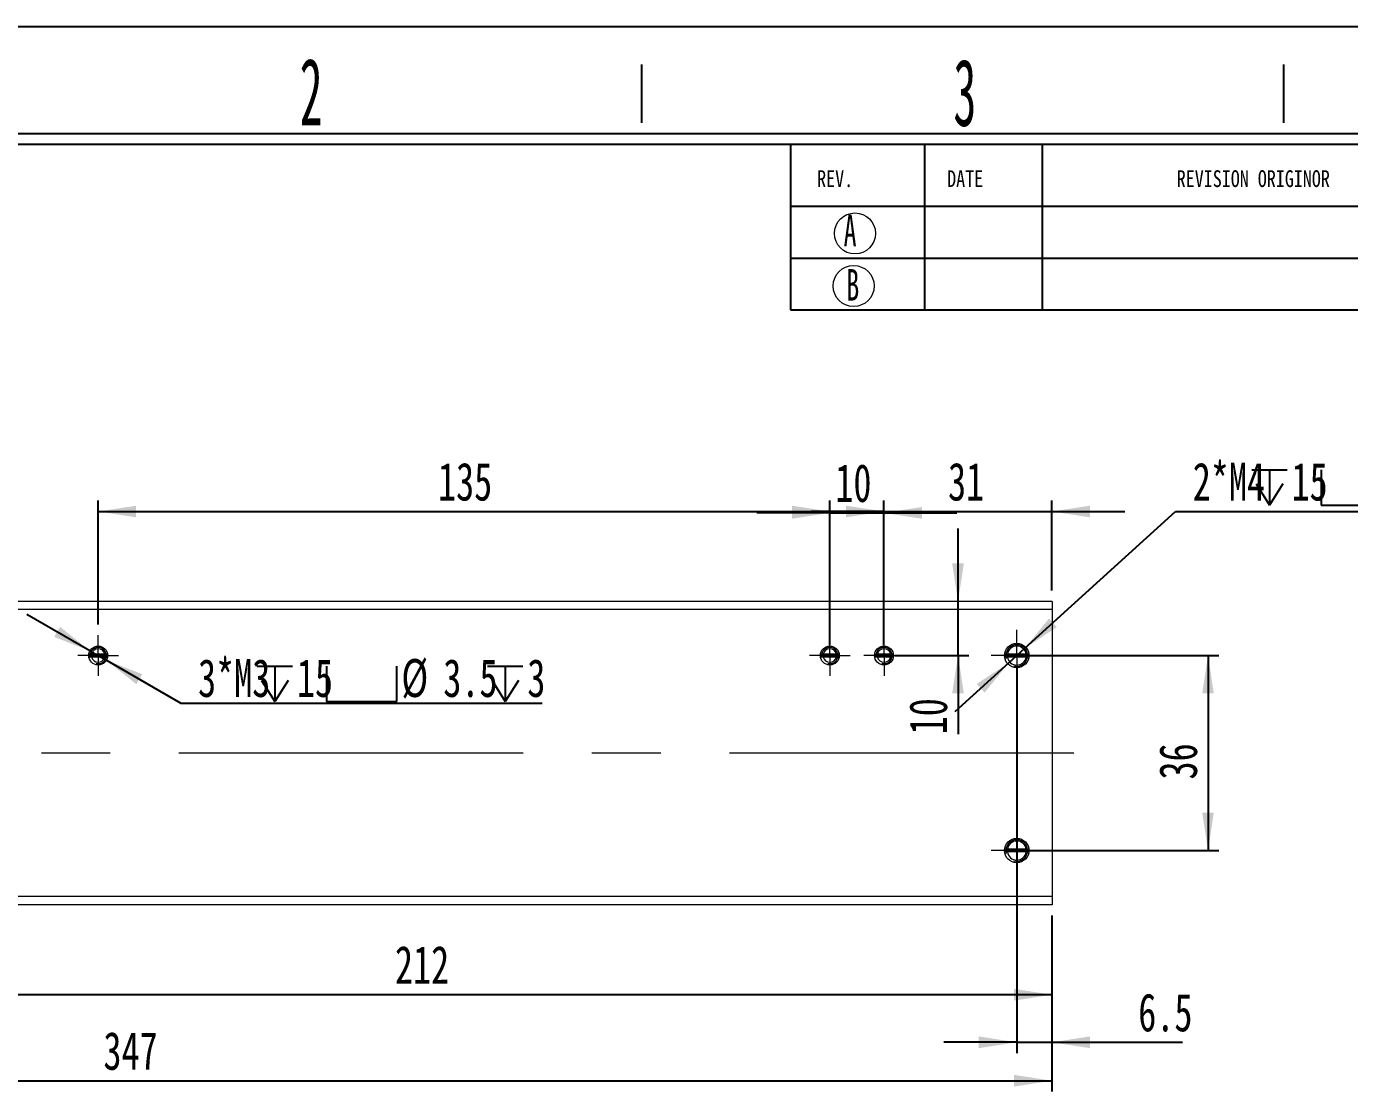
# Model space of a CAD drawing. Header units: millimetres. Extents: x 2 to 295, y 1 to 209.
# Drawn here: x 108.2 to 230.3, y 110.4 to 208.7 of the extents above; entities that cross this region are included whole.
import ezdxf

# ---------------------------------------------------------------- set-up
doc = ezdxf.new("R2010")
doc.units = ezdxf.units.MM
doc.linetypes.add('CENTER', pattern=[10.16, 6.35, -1.27, 1.27, -1.27])
doc.linetypes.add('CENTERX2', pattern=[20.32, 12.7, -2.54, 2.54, -2.54])
doc.layers.add('DIM', color=5, linetype='Continuous')
doc.layers.add('SLD-0', color=179, linetype='Continuous')
doc.layers.add('中心线', color=1, linetype='CENTER', lineweight=15)
doc.styles.add('SLDTEXTSTYLE1', font='TXT', dxfattribs={"width": 0.469})
doc.styles.add('SLDTEXTSTYLE14', font='TXT', dxfattribs={"width": 0.7})
doc.styles.add('SLDTEXTSTYLE5', font='TXT', dxfattribs={"width": 0.6})
doc.styles.add('SLDTEXTSTYLE6', font='TXT', dxfattribs={"width": 0.5025})
doc.styles.add('SLDTEXTSTYLE9', font='TXT', dxfattribs={"width": 0.7865})
doc.dimstyles.new('SLDDIMSTYLE0', dxfattribs={"dimtxt": 3.5, "dimasz": 3.5, "dimexe": 0, "dimexo": 0.0625, "dimgap": 0.875, "dimtad": 2, "dimlfac": 2, "dimrnd": 1e-09, "dimzin": 12, "dimdsep": 46, "dimtxsty": 'SLDTEXTSTYLE1', "dimsah": 1, "dimcen": 0.09, "dimadec": 0, "dimazin": 3, "dimtfac": 1, "dimtofl": 0, "dimtmove": 0, "dimatfit": 3, "dimfxl": 0, "dimfrac": 2, "dimtolj": 1, "dimtzin": 12, "dimarcsym": 0})
doc.dimstyles.new('SLDDIMSTYLE1', dxfattribs={"dimtxt": 3.5, "dimasz": 3.5, "dimexe": 0, "dimexo": 0.0625, "dimgap": 0.875, "dimtad": 2, "dimlfac": 2, "dimrnd": 1e-09, "dimzin": 12, "dimdsep": 46, "dimtxsty": 'SLDTEXTSTYLE1', "dimsah": 1, "dimcen": 0.09, "dimadec": 0, "dimazin": 3, "dimtfac": 1, "dimtmove": 0, "dimatfit": 0, "dimfxl": 0, "dimfrac": 2, "dimtolj": 1, "dimtzin": 12, "dimarcsym": 0})
doc.dimstyles.new('SLDDIMSTYLE2', dxfattribs={"dimtxt": 3.5, "dimasz": 3.5, "dimexe": 0, "dimexo": 0.0625, "dimgap": 0.875, "dimtad": 0, "dimtih": 1, "dimtoh": 1, "dimlfac": 2, "dimrnd": 1e-09, "dimzin": 12, "dimdsep": 46, "dimtxsty": 'SLDTEXTSTYLE1', "dimsah": 1, "dimcen": 0, "dimadec": 0, "dimazin": 3, "dimtfac": 1, "dimtmove": 0, "dimatfit": 3, "dimfxl": 0, "dimfrac": 2, "dimtolj": 1, "dimtzin": 12, "dimarcsym": 0})
doc.dimstyles.new('SLDDIMSTYLE3', dxfattribs={"dimtxt": 3.5, "dimasz": 3.5, "dimexe": 0, "dimexo": 0.0625, "dimgap": 0.875, "dimtad": 0, "dimtih": 1, "dimtoh": 1, "dimlfac": 2, "dimrnd": 1e-09, "dimzin": 12, "dimdsep": 46, "dimtxsty": 'SLDTEXTSTYLE1', "dimsah": 1, "dimcen": 0, "dimadec": 0, "dimazin": 3, "dimtfac": 1, "dimtmove": 0, "dimatfit": 3, "dimfxl": 0, "dimfrac": 2, "dimtolj": 1, "dimtzin": 12, "dimarcsym": 0})

# ---------------------------------------------------------------- blocks, each defined once
blk = doc.blocks.new('_D')
at = {"layer": 'DIM'}
for p, q in [((202.8, 126.6), (202.8, 118.29)), ((202.8, 119.29), (96.8, 119.29)), ((96.8, 119.05), (96.8, 118.29))]:
    blk.add_line(p, q, dxfattribs=at)
for points in [[(96.8, 119.29), (100.3, 118.75), (100.3, 119.83)], [(202.8, 119.29), (199.3, 119.83), (199.3, 118.75)]]:
    blk.add_solid(points, dxfattribs=at)
at = {"layer": 'DIM', "insert": (142.18, 123.8), "char_height": 3.5, "attachment_point": 1, "style": 'SLDTEXTSTYLE14'}
blk.add_mtext('212', dxfattribs=at)
blk = doc.blocks.new('_D_3')
at = {"layer": 'DIM'}
for p, q in [((29.3, 127.35), (29.3, 110.35)), ((202.8, 126.6), (202.8, 110.35)), ((29.3, 111.35), (202.8, 111.35))]:
    blk.add_line(p, q, dxfattribs=at)
for points in [[(29.3, 111.35), (32.8, 110.81), (32.8, 111.89)], [(202.8, 111.35), (199.3, 111.89), (199.3, 110.81)]]:
    blk.add_solid(points, dxfattribs=at)
at = {"layer": 'DIM', "insert": (115.28, 115.86), "char_height": 3.5, "attachment_point": 1, "style": 'SLDTEXTSTYLE14'}
blk.add_mtext('347', dxfattribs=at)
blk = doc.blocks.new('_D_4')
at = {"layer": 'DIM'}
for p, q in [((199.55, 149.6), (199.55, 113.9)), ((202.8, 126.6), (202.8, 113.9)), ((199.55, 114.9), (192.82, 114.9)), ((199.55, 114.9), (202.8, 114.9)), ((202.8, 114.9), (214.84, 114.9))]:
    blk.add_line(p, q, dxfattribs=at)
for points in [[(199.55, 114.9), (196.05, 115.44), (196.05, 114.36)], [(202.8, 114.9), (206.3, 114.36), (206.3, 115.44)]]:
    blk.add_solid(points, dxfattribs=at)
at = {"layer": 'DIM', "insert": (210.76, 119.41), "char_height": 3.5, "attachment_point": 1, "style": 'SLDTEXTSTYLE14'}
blk.add_mtext('6.5', dxfattribs=at)
blk = doc.blocks.new('_D_5')
at = {"layer": 'DIM'}
for p, q in [((114.8, 153.48), (114.8, 164.9)), ((182.3, 153.48), (182.3, 164.9)), ((114.8, 163.9), (182.3, 163.9))]:
    blk.add_line(p, q, dxfattribs=at)
for points in [[(114.8, 163.9), (118.3, 163.36), (118.3, 164.43)], [(182.3, 163.9), (178.8, 164.43), (178.8, 163.36)]]:
    blk.add_solid(points, dxfattribs=at)
at = {"layer": 'DIM', "insert": (146.15, 168.41), "char_height": 3.5, "attachment_point": 1, "style": 'SLDTEXTSTYLE14'}
blk.add_mtext('135', dxfattribs=at)
blk = doc.blocks.new('_D_6')
at = {"layer": 'DIM'}
for p, q in [((200.55, 150.6), (218.2, 150.6)), ((217.2, 150.6), (217.2, 132.6)), ((200.55, 132.6), (218.2, 132.6))]:
    blk.add_line(p, q, dxfattribs=at)
for points in [[(217.2, 150.6), (216.66, 147.1), (217.73, 147.1)], [(217.2, 132.6), (217.73, 136.1), (216.66, 136.1)]]:
    blk.add_solid(points, dxfattribs=at)
at = {"layer": 'DIM', "insert": (212.68, 139.16), "char_height": 3.5, "attachment_point": 1, "rotation": 90, "style": 'SLDTEXTSTYLE14'}
blk.add_mtext('36', dxfattribs=at)
blk = doc.blocks.new('SW_SYMBOL_HOLE_DEPTH')
at = {"layer": 'DIM', "color": 0}
for p, q in [((0, 875), (800, 875)), ((400, 875), (400, 75)), ((100, 555), (400, 75)), ((700, 555), (400, 75))]:
    blk.add_line(p, q, dxfattribs=at)
blk = doc.blocks.new('SW_SYMBOL_HOLE_SPOT')
at = {"layer": 'DIM', "color": 0}
for p, q in [((0, 875), (0, 75)), ((1600, 75), (1600, 875)), ((0, 75), (1600, 75))]:
    blk.add_line(p, q, dxfattribs=at)
blk = doc.blocks.new('_D_8')
at = {"layer": 'DIM'}
for p, q in [((200.29, 151.27), (214.21, 163.9)), ((214.21, 163.9), (247.53, 163.9)), ((198.81, 149.93), (200.29, 151.27)), ((198.81, 149.93), (193.83, 145.41))]:
    blk.add_line(p, q, dxfattribs=at)
for points in [[(200.29, 151.27), (203.25, 153.23), (202.52, 154.02)], [(198.81, 149.93), (195.86, 147.98), (196.58, 147.18)]]:
    blk.add_solid(points, dxfattribs=at)
at = {"layer": 'DIM', "xscale": 0.004072727272727273, "yscale": 0.004072727272727273, "zscale": 0.004072727272727273}
for name, p in [('SW_SYMBOL_HOLE_DEPTH', (221.24, 164.18)), ('SW_SYMBOL_HOLE_SPOT', (227.63, 164.18)), ('SW_SYMBOL_HOLE_DEPTH', (242.5, 164.18))]:
    blk.add_blockref(name, p, dxfattribs=at)
at = {"layer": 'DIM', "char_height": 3.5, "attachment_point": 1, "style": 'SLDTEXTSTYLE14'}
for s, insert in [('2*M4', (215.79, 168.41)), ('%%c', (234.55, 168.41)), ('15', (224.9, 168.41)), ('4.5', (238.42, 168.41)), ('3', (246.17, 168.41))]:
    blk.add_mtext(s, dxfattribs=dict(at, insert=insert))
blk = doc.blocks.new('_D_9')
at = {"layer": 'DIM'}
for p, q in [((182.3, 163.77), (175.57, 163.77)), ((182.3, 151.6), (182.3, 164.77)), ((182.3, 163.77), (187.3, 163.77)), ((187.3, 151.6), (187.3, 164.77)), ((187.3, 163.77), (194.03, 163.77))]:
    blk.add_line(p, q, dxfattribs=at)
for points in [[(182.3, 163.77), (178.8, 164.31), (178.8, 163.23)], [(187.3, 163.77), (190.8, 163.23), (190.8, 164.31)]]:
    blk.add_solid(points, dxfattribs=at)
at = {"layer": 'DIM', "insert": (182.81, 168.28), "char_height": 3.5, "attachment_point": 1, "style": 'SLDTEXTSTYLE14'}
blk.add_mtext('10', dxfattribs=at)
blk = doc.blocks.new('_D_10')
at = {"layer": 'DIM'}
for p, q in [((187.3, 151.6), (187.3, 164.9)), ((202.8, 156.6), (202.8, 164.9)), ((187.3, 163.9), (180.57, 163.9)), ((187.3, 163.9), (202.8, 163.9)), ((202.8, 163.9), (209.53, 163.9))]:
    blk.add_line(p, q, dxfattribs=at)
for points in [[(187.3, 163.9), (183.8, 164.43), (183.8, 163.36)], [(202.8, 163.9), (206.3, 163.36), (206.3, 164.43)]]:
    blk.add_solid(points, dxfattribs=at)
at = {"layer": 'DIM', "insert": (193.21, 168.41), "char_height": 3.5, "attachment_point": 1, "style": 'SLDTEXTSTYLE14'}
blk.add_mtext('31', dxfattribs=at)
blk = doc.blocks.new('_D_11')
at = {"layer": 'DIM'}
for p, q in [((114.04, 151.04), (108.21, 154.4)), ((114.04, 151.04), (115.56, 150.16)), ((115.56, 150.16), (122.43, 146.2)), ((122.43, 146.2), (155.75, 146.2))]:
    blk.add_line(p, q, dxfattribs=at)
for points in [[(114.04, 151.04), (111.28, 153.25), (110.74, 152.32)], [(115.56, 150.16), (118.32, 147.95), (118.86, 148.88)]]:
    blk.add_solid(points, dxfattribs=at)
at = {"layer": 'DIM', "xscale": 0.004072727272727273, "yscale": 0.004072727272727273, "zscale": 0.004072727272727273}
for name, p in [('SW_SYMBOL_HOLE_DEPTH', (129.46, 146.05)), ('SW_SYMBOL_HOLE_SPOT', (135.85, 146.05)), ('SW_SYMBOL_HOLE_DEPTH', (150.73, 146.05))]:
    blk.add_blockref(name, p, dxfattribs=at)
at = {"layer": 'DIM', "char_height": 3.5, "attachment_point": 1, "style": 'SLDTEXTSTYLE14'}
for s, insert in [('3*M3', (124.01, 150.28)), ('15', (133.13, 150.28)), ('%%c', (142.77, 150.28)), ('3.5', (146.64, 150.28)), ('3', (154.39, 150.28))]:
    blk.add_mtext(s, dxfattribs=dict(at, insert=insert))
blk = doc.blocks.new('_D_12')
at = {"layer": 'DIM'}
for p, q in [((194.13, 155.6), (194.13, 162.33)), ((194.13, 150.6), (194.13, 155.6)), ((188.3, 150.6), (195.13, 150.6)), ((194.13, 150.6), (194.13, 143.33))]:
    blk.add_line(p, q, dxfattribs=at)
for points in [[(194.13, 155.6), (194.67, 159.1), (193.59, 159.1)], [(194.13, 150.6), (193.59, 147.1), (194.67, 147.1)]]:
    blk.add_solid(points, dxfattribs=at)
at = {"layer": 'DIM', "insert": (189.62, 143.33), "char_height": 3.5, "attachment_point": 1, "rotation": 90, "style": 'SLDTEXTSTYLE14'}
blk.add_mtext('10', dxfattribs=at)
blk = doc.blocks.new('SW_CENTERMARKSYMBOL_0')
at = {"layer": '中心线', "color": 0}
for p, q in [((0, 1.25), (0, 1.875)), ((0, 0), (0, 1.25)), ((-1.25, 0), (-1.875, 0)), ((0, 0), (-1.25, 0)), ((0, 0), (0, -1.25)), ((0, 0), (1.25, 0)), ((1.25, 0), (1.875, 0)), ((0, -1.25), (0, -1.875))]:
    blk.add_line(p, q, dxfattribs=at)
blk = doc.blocks.new('SW_CENTERMARKSYMBOL_1')
at = {"layer": '中心线', "color": 0}
for p, q in [((0, 1.25), (0, 1.875)), ((0, 0), (0, 1.25)), ((-1.25, 0), (-1.875, 0)), ((0, 0), (-1.25, 0)), ((0, 0), (0, -1.25)), ((0, 0), (1.25, 0)), ((1.25, 0), (1.875, 0)), ((0, -1.25), (0, -1.875))]:
    blk.add_line(p, q, dxfattribs=at)
blk = doc.blocks.new('SW_CENTERMARKSYMBOL_4')
at = {"layer": '中心线', "color": 0}
for p, q in [((0, 1.25), (0, 2.375)), ((0, 0), (0, 1.25)), ((-1.25, 0), (-2.375, 0)), ((0, 0), (-1.25, 0)), ((0, 0), (0, -1.25)), ((0, 0), (1.25, 0)), ((1.25, 0), (2.375, 0)), ((0, -1.25), (0, -2.375))]:
    blk.add_line(p, q, dxfattribs=at)
blk = doc.blocks.new('SW_CENTERMARKSYMBOL_5')
at = {"layer": '中心线', "color": 0}
for p, q in [((0, 1.25), (0, 2.375)), ((0, 0), (0, 1.25)), ((-1.25, 0), (-2.375, 0)), ((0, 0), (-1.25, 0)), ((0, 0), (0, -1.25)), ((0, 0), (1.25, 0)), ((1.25, 0), (2.375, 0)), ((0, -1.25), (0, -2.375))]:
    blk.add_line(p, q, dxfattribs=at)
blk = doc.blocks.new('SW_CENTERMARKSYMBOL_6')
at = {"layer": '中心线', "color": 0}
for p, q in [((0, 1.25), (0, 1.875)), ((0, 0), (0, 1.25)), ((-1.25, 0), (-1.875, 0)), ((0, 0), (-1.25, 0)), ((0, 0), (0, -1.25)), ((0, 0), (1.25, 0)), ((1.25, 0), (1.875, 0)), ((0, -1.25), (0, -1.875))]:
    blk.add_line(p, q, dxfattribs=at)

msp = doc.modelspace()

# ---------------------------------------------------------------- linework, layer by layer
at = {"color": 7, "linetype": 'Continuous', "lineweight": 15}
for p, q in [((202.801, 155.6005), (29.301, 155.6005)), ((202.801, 155.6005), (202.801, 154.8505)), ((202.801, 154.8505), (29.301, 154.8505)), ((202.801, 154.8505), (202.801, 128.353)), ((114.1762, 150.6182), (113.9262, 150.6182)), ((114.1762, 150.5828), (113.9262, 150.5828)), ((113.9338, 150.7174), (114.187, 150.7174)), ((114.187, 150.4835), (113.9338, 150.4835)), ((114.1908, 150.7358), (113.9365, 150.7358)), ((114.1908, 150.4651), (113.9365, 150.4651)), ((114.1872, 150.7182), (115.4148, 150.7182)), ((115.4148, 150.4828), (114.1872, 150.4828)), ((115.4111, 150.7358), (114.1908, 150.7358)), ((115.4111, 150.4651), (114.1908, 150.4651)), ((115.6655, 150.7358), (115.4111, 150.7358)), ((115.6655, 150.4651), (115.4111, 150.4651)), ((115.4149, 150.7174), (115.6681, 150.7174)), ((115.6681, 150.4835), (115.4149, 150.4835)), ((115.6758, 150.6182), (115.4257, 150.6182)), ((115.6758, 150.5828), (115.4257, 150.5828)), ((181.6762, 150.6182), (181.4262, 150.6182)), ((181.6762, 150.5828), (181.4262, 150.5828)), ((181.4338, 150.7174), (181.687, 150.7174)), ((181.687, 150.4835), (181.4338, 150.4835)), ((181.6908, 150.7358), (181.4365, 150.7358)), ((181.6908, 150.4651), (181.4365, 150.4651)), ((181.6872, 150.7182), (182.9148, 150.7182)), ((182.9148, 150.4828), (181.6872, 150.4828)), ((182.9112, 150.7358), (181.6908, 150.7358)), ((182.9112, 150.4651), (181.6908, 150.4651)), ((183.1655, 150.7358), (182.9112, 150.7358)), ((183.1655, 150.4651), (182.9112, 150.4651)), ((182.9149, 150.7174), (183.1681, 150.7174)), ((183.1681, 150.4835), (182.9149, 150.4835)), ((183.1758, 150.6182), (182.9257, 150.6182)), ((183.1758, 150.5828), (182.9257, 150.5828)), ((186.6762, 150.6182), (186.4262, 150.6182)), ((186.6762, 150.5828), (186.4262, 150.5828)), ((186.4338, 150.7174), (186.687, 150.7174)), ((186.687, 150.4835), (186.4338, 150.4835)), ((186.6908, 150.7358), (186.4365, 150.7358)), ((186.6908, 150.4651), (186.4365, 150.4651)), ((186.6872, 150.7182), (187.9148, 150.7182)), ((187.9148, 150.4828), (186.6872, 150.4828)), ((187.9111, 150.7358), (186.6908, 150.7358)), ((187.9111, 150.4651), (186.6908, 150.4651)), ((188.1655, 150.7358), (187.9111, 150.7358)), ((188.1655, 150.4651), (187.9111, 150.4651)), ((187.9149, 150.7174), (188.1681, 150.7174)), ((188.1681, 150.4835), (187.9149, 150.4835)), ((188.1758, 150.6182), (187.9257, 150.6182)), ((188.1758, 150.5828), (187.9257, 150.5828)), ((198.6761, 150.6182), (198.4261, 150.6182)), ((198.6762, 150.5828), (198.4261, 150.5828)), ((198.4319, 150.7174), (198.6837, 150.7174)), ((198.684, 150.4835), (198.4322, 150.4835)), ((198.6863, 150.7358), (198.434, 150.7358)), ((198.6867, 150.4651), (198.4343, 150.4651)), ((198.6838, 150.7182), (200.4182, 150.7182)), ((200.4179, 150.4828), (198.6841, 150.4828)), ((200.4157, 150.7358), (198.6863, 150.7358)), ((200.4152, 150.4651), (198.6867, 150.4651)), ((200.6677, 150.4651), (200.4152, 150.4651)), ((200.668, 150.7358), (200.4157, 150.7358)), ((200.6698, 150.4835), (200.418, 150.4835)), ((200.4183, 150.7174), (200.67, 150.7174)), ((200.6759, 150.6182), (200.4258, 150.6182)), ((200.6758, 150.5828), (200.4258, 150.5828)), ((198.6762, 132.6207), (198.4261, 132.6207)), ((198.6761, 132.5853), (198.4261, 132.5853)), ((198.6837, 132.486), (198.4319, 132.486)), ((198.4322, 132.7199), (198.684, 132.7199)), ((198.6863, 132.4676), (198.434, 132.4676)), ((198.6867, 132.7383), (198.4343, 132.7383)), ((200.4182, 132.4853), (198.6838, 132.4853)), ((198.6841, 132.7207), (200.4179, 132.7207)), ((200.4157, 132.4676), (198.6863, 132.4676)), ((200.4152, 132.7383), (198.6867, 132.7383)), ((200.6677, 132.7383), (200.4152, 132.7383)), ((200.668, 132.4676), (200.4157, 132.4676)), ((200.4179, 132.7199), (200.6698, 132.7199)), ((200.67, 132.486), (200.4183, 132.486)), ((200.6758, 132.6207), (200.4258, 132.6207)), ((200.6759, 132.5853), (200.4258, 132.5853)), ((202.801, 128.353), (29.301, 128.353)), ((202.801, 128.353), (202.801, 127.603)), ((202.801, 127.603), (29.301, 127.603))]:
    msp.add_line(p, q, dxfattribs=at)
for centre, radius in [((114.801, 150.6005), 0.875), ((182.301, 150.6005), 0.875), ((187.301, 150.6005), 0.875), ((199.551, 150.6017), 1.125), ((199.551, 132.6017), 1.125)]:
    msp.add_circle(centre, radius, dxfattribs=at)
at = {"color": 7, "linetype": 'Continuous', "lineweight": 0}
for centre, radius in [((199.551, 150.6017), 1), ((114.801, 150.6005), 0.75), ((182.301, 150.6005), 0.75), ((187.301, 150.6005), 0.75), ((199.551, 132.6017), 1)]:
    msp.add_arc(centre, radius, 255, 195, dxfattribs=at)
at = {"color": 7, "linetype": 'Continuous', "lineweight": 15}
for centre, radius, start, end in [((199.551, 150.6017), 0.875, 8.816272, 171.183728), ((114.801, 150.6005), 0.625, 169.147327, 178.379214), ((114.801, 150.6005), 0.625, 181.620786, 190.852673), ((114.801, 150.6005), 0.625, 12.507567, 167.492433), ((114.801, 150.6005), 0.625, 192.507567, 347.492433), ((114.801, 150.6005), 0.625, 1.620786, 10.852673), ((114.801, 150.6005), 0.625, 349.147327, 358.379214), ((182.301, 150.6005), 0.625, 169.147327, 178.379214), ((182.301, 150.6005), 0.625, 181.620786, 190.852673), ((182.1314, 150.5657), 0.4519, 190.472932, 192.856101), ((182.301, 150.6005), 0.625, 12.507567, 167.492433), ((182.301, 150.6005), 0.625, 192.507567, 347.492433), ((182.301, 150.6005), 0.625, 1.620786, 10.852673), ((182.301, 150.6005), 0.625, 349.147327, 358.379214), ((187.301, 150.6005), 0.625, 169.147327, 178.379214), ((187.301, 150.6005), 0.625, 181.620786, 190.852673), ((187.301, 150.6005), 0.625, 12.507567, 167.492433), ((187.301, 150.6005), 0.625, 192.507567, 347.492433), ((187.301, 150.6005), 0.625, 1.620786, 10.852673), ((187.301, 150.6005), 0.625, 349.147327, 358.379214), ((199.551, 150.6017), 0.875, 172.353347, 178.924053), ((199.551, 150.6017), 0.875, 181.239312, 187.811481), ((199.551, 150.6017), 0.875, 188.981593, 351.018407), ((199.551, 150.6017), 0.875, 352.188519, 358.760688), ((199.551, 150.6017), 0.875, 1.075947, 7.646653), ((199.551, 132.6017), 0.875, 8.981593, 171.018407), ((199.551, 132.6017), 0.875, 181.075947, 187.646653), ((199.551, 132.6017), 0.875, 172.188519, 178.760688), ((199.551, 132.6017), 0.875, 188.816272, 351.183728), ((199.551, 132.6017), 0.875, 1.239312, 7.811481), ((199.551, 132.6017), 0.875, 352.353347, 358.924053)]:
    msp.add_arc(centre, radius, start, end, dxfattribs=at)
for points, knots in [([(114.1762, 150.6182), (114.1762, 150.6182), (114.1762, 150.6178), (114.1762, 150.6172), (114.1762, 150.6165), (114.1762, 150.6155), (114.1761, 150.6143), (114.1761, 150.6131), (114.1761, 150.6115), (114.1761, 150.6099), (114.176, 150.6082), (114.176, 150.6063), (114.176, 150.6044), (114.176, 150.6024), (114.176, 150.6004), (114.176, 150.5984), (114.176, 150.5965), (114.176, 150.5945), (114.176, 150.5927), (114.1761, 150.591), (114.1761, 150.5893), (114.1761, 150.5879), (114.1761, 150.5865), (114.1762, 150.5854), (114.1762, 150.5845), (114.1762, 150.5837), (114.1762, 150.5831), (114.1762, 150.5829), (114.1762, 150.5828), (114.1762, 150.5828), (114.1762, 150.5828)], [0, 0, 0, 0, 0.000011868667, 0.000011868667, 0.000011868667, 0.000023737132, 0.000023737132, 0.000023737132, 0.00003560863, 0.00003560863, 0.00003560863, 0.000047482197, 0.000047482197, 0.000047482197, 0.000059352494, 0.000059352494, 0.000059352494, 0.00007121929, 0.00007121929, 0.00007121929, 0.000083087813, 0.000083087813, 0.000083087813, 0.000094960598, 0.000094960598, 0.000094960598, 0.00010683353, 0.00010683353, 0.00010683353, 0.000110542458, 0.000110542458, 0.000110542458, 0.000110542458]), ([(114.1908, 150.7358), (114.1907, 150.7354), (114.1905, 150.7346), (114.19, 150.7323), (114.1894, 150.7293), (114.1887, 150.726), (114.1881, 150.7228), (114.1875, 150.7201), (114.1872, 150.7182), (114.187, 150.7174), (114.187, 150.7175), (114.187, 150.7175)], [0, 0, 0, 0, 0.09708363, 0.21748183, 0.34062426, 0.4661459, 0.59257207, 0.71817038, 0.84169836, 0.96295054, 1, 1, 1, 1]), ([(114.187, 150.4835), (114.187, 150.4835), (114.1871, 150.4834), (114.1871, 150.483), (114.1872, 150.4827), (114.1873, 150.4821), (114.1874, 150.4815), (114.1875, 150.4809), (114.1877, 150.4801), (114.1879, 150.4792), (114.188, 150.4783), (114.1882, 150.4773), (114.1885, 150.4762), (114.1887, 150.4752), (114.1889, 150.4741), (114.1891, 150.473), (114.1893, 150.4719), (114.1896, 150.4708), (114.1898, 150.4699), (114.19, 150.4689), (114.1902, 150.4679), (114.1904, 150.4672), (114.1905, 150.4664), (114.1907, 150.4658), (114.1908, 150.4653), (114.1908, 150.4652), (114.1908, 150.4652), (114.1908, 150.4651)], [0, 0, 0, 0, 0.0000063385286, 0.0000063385286, 0.0000063385286, 0.0000126741172, 0.0000126741172, 0.0000126741172, 0.0000190561726, 0.0000190561726, 0.0000190561726, 0.0000255475355, 0.0000255475355, 0.0000255475355, 0.0000321580704, 0.0000321580704, 0.0000321580704, 0.0000388491028, 0.0000388491028, 0.0000388491028, 0.0000455372738, 0.0000455372738, 0.0000455372738, 0.0000521272544, 0.0000521272544, 0.0000521272544, 0.0000529792165, 0.0000529792165, 0.0000529792165, 0.0000529792165]), ([(115.4149, 150.7175), (115.4149, 150.7175), (115.4149, 150.7176), (115.4147, 150.7188), (115.4143, 150.7209), (115.4137, 150.7237), (115.4131, 150.7269), (115.4124, 150.7302), (115.4117, 150.7331), (115.4114, 150.735), (115.4112, 150.7356), (115.4111, 150.7358)], [0, 0, 0, 0, 0.082559967, 0.201712308, 0.321708883, 0.443533134, 0.567616289, 0.693468117, 0.819828684, 0.944826844, 1, 1, 1, 1]), ([(115.4111, 150.4651), (115.4112, 150.4653), (115.4112, 150.4656), (115.4113, 150.4659), (115.4114, 150.4664), (115.4116, 150.4671), (115.4118, 150.4679), (115.4119, 150.4688), (115.4121, 150.4697), (115.4124, 150.4707), (115.4126, 150.4717), (115.4128, 150.4728), (115.413, 150.4739), (115.4133, 150.475), (115.4135, 150.4761), (115.4137, 150.4771), (115.4139, 150.4782), (115.4141, 150.4792), (115.4143, 150.48), (115.4144, 150.4808), (115.4146, 150.4816), (115.4147, 150.4821), (115.4148, 150.4827), (115.4149, 150.4831), (115.4149, 150.4833), (115.4149, 150.4835), (115.4149, 150.4835), (115.4149, 150.4835)], [0.0000679595741, 0.0000679595741, 0.0000679595741, 0.0000679595741, 0.0000711495087, 0.0000711495087, 0.0000711495087, 0.0000774893297, 0.0000774893297, 0.0000774893297, 0.0000839653064, 0.0000839653064, 0.0000839653064, 0.0000905816461, 0.0000905816461, 0.0000905816461, 0.0000972773551, 0.0000972773551, 0.0000972773551, 0.0001039582114, 0.0001039582114, 0.0001039582114, 0.0001105447254, 0.0001105447254, 0.0001105447254, 0.0001170062812, 0.0001170062812, 0.0001170062812, 0.0001209191828, 0.0001209191828, 0.0001209191828, 0.0001209191828]), ([(115.4257, 150.5828), (115.4257, 150.5828), (115.4257, 150.583), (115.4257, 150.5833), (115.4258, 150.5837), (115.4258, 150.5845), (115.4258, 150.5856), (115.4258, 150.5867), (115.4259, 150.588), (115.4259, 150.5896), (115.4259, 150.5911), (115.4259, 150.5929), (115.426, 150.5948), (115.426, 150.5967), (115.426, 150.5987), (115.426, 150.6007), (115.426, 150.6026), (115.426, 150.6046), (115.426, 150.6065), (115.4259, 150.6084), (115.4259, 150.6101), (115.4259, 150.6117), (115.4259, 150.6132), (115.4258, 150.6145), (115.4258, 150.6156), (115.4258, 150.6166), (115.4258, 150.6174), (115.4257, 150.6178), (115.4257, 150.618), (115.4257, 150.6182), (115.4257, 150.6182)], [0.000110542458, 0.000110542458, 0.000110542458, 0.000110542458, 0.00011870226, 0.00011870226, 0.00011870226, 0.000130568999, 0.000130568999, 0.000130568999, 0.000142439066, 0.000142439066, 0.000142439066, 0.000154312584, 0.000154312584, 0.000154312584, 0.000166184292, 0.000166184292, 0.000166184292, 0.000178051755, 0.000178051755, 0.000178051755, 0.000189919162, 0.000189919162, 0.000189919162, 0.000201790787, 0.000201790787, 0.000201790787, 0.000213664327, 0.000213664327, 0.000213664327, 0.000221059891, 0.000221059891, 0.000221059891, 0.000221059891]), ([(181.6762, 150.6182), (181.6762, 150.6182), (181.6762, 150.6178), (181.6762, 150.6172), (181.6762, 150.6165), (181.6762, 150.6155), (181.6761, 150.6143), (181.6761, 150.6131), (181.6761, 150.6115), (181.6761, 150.6099), (181.676, 150.6082), (181.676, 150.6063), (181.676, 150.6044), (181.676, 150.6024), (181.676, 150.6004), (181.676, 150.5984), (181.676, 150.5965), (181.676, 150.5945), (181.676, 150.5927), (181.6761, 150.591), (181.6761, 150.5893), (181.6761, 150.5879), (181.6761, 150.5865), (181.6762, 150.5854), (181.6762, 150.5845), (181.6762, 150.5837), (181.6762, 150.5831), (181.6762, 150.5829), (181.6762, 150.5828), (181.6762, 150.5828), (181.6762, 150.5828)], [0, 0, 0, 0, 0.000011868667, 0.000011868667, 0.000011868667, 0.000023737132, 0.000023737132, 0.000023737132, 0.00003560863, 0.00003560863, 0.00003560863, 0.000047482197, 0.000047482197, 0.000047482197, 0.000059352494, 0.000059352494, 0.000059352494, 0.00007121929, 0.00007121929, 0.00007121929, 0.000083087813, 0.000083087813, 0.000083087813, 0.000094960598, 0.000094960598, 0.000094960598, 0.00010683353, 0.00010683353, 0.00010683353, 0.000110542458, 0.000110542458, 0.000110542458, 0.000110542458]), ([(181.6908, 150.7358), (181.6907, 150.7354), (181.6905, 150.7346), (181.69, 150.7323), (181.6894, 150.7293), (181.6887, 150.726), (181.6881, 150.7228), (181.6875, 150.7201), (181.6872, 150.7182), (181.687, 150.7174), (181.687, 150.7175), (181.687, 150.7175)], [0, 0, 0, 0, 0.09707814, 0.21751388, 0.34064936, 0.46622155, 0.59264058, 0.71818738, 0.84170838, 0.9629537, 1, 1, 1, 1]), ([(182.9149, 150.7175), (182.9149, 150.7175), (182.9149, 150.7176), (182.9147, 150.7188), (182.9143, 150.7209), (182.9137, 150.7237), (182.9131, 150.7269), (182.9124, 150.7302), (182.9117, 150.7331), (182.9114, 150.735), (182.9112, 150.7356), (182.9112, 150.7358)], [0, 0, 0, 0, 0.0825652, 0.20170001, 0.32173588, 0.44356291, 0.56759375, 0.69344844, 0.81986413, 0.94482559, 1, 1, 1, 1]), ([(182.9112, 150.4651), (182.9112, 150.4654), (182.9114, 150.466), (182.9117, 150.4679), (182.9124, 150.4707), (182.913, 150.4739), (182.9137, 150.4772), (182.9143, 150.4801), (182.9147, 150.4823), (182.9149, 150.4834), (182.9149, 150.4835), (182.9149, 150.4835)], [0, 0, 0, 0, 0.06042611, 0.18006634, 0.30230598, 0.42715648, 0.55340353, 0.6794444, 0.80364427, 0.92551175, 1, 1, 1, 1]), ([(182.9257, 150.5828), (182.9257, 150.5829), (182.9257, 150.5831), (182.9258, 150.5853), (182.9259, 150.5894), (182.926, 150.5947), (182.926, 150.6007), (182.926, 150.6066), (182.9259, 150.6119), (182.9258, 150.6158), (182.9257, 150.6179), (182.9257, 150.6181), (182.9257, 150.6182)], [0, 0, 0, 0, 0.0738854, 0.18118626, 0.28851997, 0.39587904, 0.50322341, 0.61053031, 0.71783511, 0.82518155, 0.93254467, 1, 1, 1, 1]), ([(186.6762, 150.6182), (186.6762, 150.6182), (186.6762, 150.6178), (186.6762, 150.6172), (186.6762, 150.6165), (186.6762, 150.6155), (186.6761, 150.6143), (186.6761, 150.6131), (186.6761, 150.6115), (186.6761, 150.6099), (186.676, 150.6082), (186.676, 150.6063), (186.676, 150.6044), (186.676, 150.6024), (186.676, 150.6004), (186.676, 150.5984), (186.676, 150.5965), (186.676, 150.5945), (186.676, 150.5927), (186.6761, 150.591), (186.6761, 150.5893), (186.6761, 150.5879), (186.6761, 150.5865), (186.6762, 150.5854), (186.6762, 150.5845), (186.6762, 150.5837), (186.6762, 150.5831), (186.6762, 150.5829), (186.6762, 150.5828), (186.6762, 150.5828), (186.6762, 150.5828)], [0, 0, 0, 0, 0.000011868667, 0.000011868667, 0.000011868667, 0.000023737132, 0.000023737132, 0.000023737132, 0.00003560863, 0.00003560863, 0.00003560863, 0.000047482197, 0.000047482197, 0.000047482197, 0.000059352494, 0.000059352494, 0.000059352494, 0.00007121929, 0.00007121929, 0.00007121929, 0.000083087813, 0.000083087813, 0.000083087813, 0.000094960598, 0.000094960598, 0.000094960598, 0.00010683353, 0.00010683353, 0.00010683353, 0.000110519623, 0.000110519623, 0.000110519623, 0.000110519623]), ([(186.6908, 150.7358), (186.6907, 150.7353), (186.6905, 150.7343), (186.6899, 150.7317), (186.6892, 150.7286), (186.6886, 150.7253), (186.6879, 150.7222), (186.6874, 150.7196), (186.6872, 150.718), (186.687, 150.7173), (186.687, 150.7175), (186.687, 150.7175)], [0, 0, 0, 0, 0.12174986, 0.243422331, 0.367240894, 0.493065036, 0.619491201, 0.744708824, 0.867730569, 0.98859185, 1, 1, 1, 1]), ([(186.687, 150.4835), (186.687, 150.4834), (186.6871, 150.4833), (186.6873, 150.482), (186.6878, 150.4798), (186.6883, 150.4769), (186.689, 150.4736), (186.6897, 150.4704), (186.6903, 150.4675), (186.6906, 150.4659), (186.6908, 150.4653), (186.6908, 150.4651)], [0, 0, 0, 0, 0.09753286, 0.21672612, 0.33692636, 0.45902982, 0.58338817, 0.70941111, 0.83564918, 0.96037721, 1, 1, 1, 1]), ([(187.9149, 150.7175), (187.9149, 150.7175), (187.9149, 150.7176), (187.9146, 150.719), (187.9142, 150.7212), (187.9136, 150.7241), (187.913, 150.7274), (187.9123, 150.7306), (187.9117, 150.7334), (187.9113, 150.7351), (187.9112, 150.7357), (187.9111, 150.7358)], [0, 0, 0, 0, 0.09753286, 0.21672612, 0.33692636, 0.45902982, 0.58338817, 0.70941111, 0.83564918, 0.96037721, 1, 1, 1, 1]), ([(187.9111, 150.4651), (187.9113, 150.4656), (187.9115, 150.4667), (187.912, 150.4693), (187.9127, 150.4723), (187.9134, 150.4756), (187.914, 150.4788), (187.9145, 150.4814), (187.9148, 150.483), (187.915, 150.4837), (187.9149, 150.4835), (187.9149, 150.4835)], [0, 0, 0, 0, 0.121745837, 0.243414288, 0.367228759, 0.493048744, 0.619470731, 0.744684217, 0.867757203, 0.988592227, 1, 1, 1, 1]), ([(187.9257, 150.5828), (187.9257, 150.5828), (187.9257, 150.5831), (187.9258, 150.5838), (187.9258, 150.5845), (187.9258, 150.5854), (187.9258, 150.5867), (187.9259, 150.5879), (187.9259, 150.5894), (187.9259, 150.5911), (187.9259, 150.5928), (187.926, 150.5947), (187.926, 150.5966), (187.926, 150.5985), (187.926, 150.6006), (187.926, 150.6025), (187.926, 150.6045), (187.926, 150.6064), (187.9259, 150.6082), (187.9259, 150.61), (187.9259, 150.6117), (187.9259, 150.613), (187.9258, 150.6144), (187.9258, 150.6156), (187.9258, 150.6165), (187.9258, 150.6173), (187.9257, 150.6179), (187.9257, 150.6181), (187.9257, 150.6181), (187.9257, 150.6182), (187.9257, 150.6182)], [0, 0, 0, 0, 0.000011868667, 0.000011868667, 0.000011868667, 0.000023737132, 0.000023737132, 0.000023737132, 0.00003560863, 0.00003560863, 0.00003560863, 0.000047482197, 0.000047482197, 0.000047482197, 0.000059352494, 0.000059352494, 0.000059352494, 0.00007121929, 0.00007121929, 0.00007121929, 0.000083087813, 0.000083087813, 0.000083087813, 0.000094960598, 0.000094960598, 0.000094960598, 0.00010683353, 0.00010683353, 0.00010683353, 0.000110519623, 0.000110519623, 0.000110519623, 0.000110519623]), ([(198.6761, 150.6182), (198.6761, 150.618), (198.6761, 150.6176), (198.6761, 150.6145), (198.676, 150.61), (198.676, 150.6044), (198.676, 150.5984), (198.676, 150.5926), (198.6761, 150.5877), (198.6762, 150.5842), (198.6762, 150.5829), (198.6762, 150.5828), (198.6762, 150.5828)], [0, 0, 0, 0, 0.10736028, 0.21471863, 0.32209046, 0.42946654, 0.53682831, 0.64417748, 0.75153623, 0.85891508, 0.96629263, 1, 1, 1, 1]), ([(198.6863, 150.7358), (198.6862, 150.7353), (198.6861, 150.7343), (198.6857, 150.7317), (198.6852, 150.7286), (198.6848, 150.7253), (198.6843, 150.7222), (198.684, 150.7196), (198.6837, 150.718), (198.6837, 150.7173), (198.6837, 150.7175), (198.6837, 150.7175)], [0, 0, 0, 0, 0.12227129, 0.24445903, 0.36774896, 0.49199365, 0.61654464, 0.74051365, 0.86341719, 0.98524051, 1, 1, 1, 1]), ([(198.684, 150.4835), (198.684, 150.4834), (198.684, 150.4833), (198.6842, 150.4819), (198.6845, 150.4797), (198.6849, 150.4767), (198.6854, 150.4735), (198.6859, 150.4703), (198.6863, 150.4675), (198.6866, 150.4659), (198.6867, 150.4653), (198.6867, 150.4651)], [0, 0, 0, 0, 0.09999081, 0.22088538, 0.3422936, 0.46467924, 0.58831181, 0.71274866, 0.83723555, 0.9609277, 1, 1, 1, 1]), ([(200.4152, 150.4651), (200.4153, 150.4656), (200.4155, 150.4667), (200.4159, 150.4693), (200.4164, 150.4723), (200.4168, 150.4756), (200.4173, 150.4787), (200.4176, 150.4813), (200.4179, 150.483), (200.418, 150.4837), (200.418, 150.4835), (200.418, 150.4835)], [0, 0, 0, 0, 0.12223215, 0.24442676, 0.36768218, 0.49201058, 0.61666112, 0.74065098, 0.86359179, 0.98536873, 1, 1, 1, 1]), ([(200.4183, 150.7175), (200.4183, 150.7175), (200.4183, 150.7176), (200.4181, 150.719), (200.4178, 150.7213), (200.4174, 150.7242), (200.4169, 150.7275), (200.4164, 150.7307), (200.416, 150.7335), (200.4157, 150.7351), (200.4157, 150.7357), (200.4157, 150.7358)], [0, 0, 0, 0, 0.10011304, 0.22106044, 0.34249454, 0.46493288, 0.58850264, 0.71284582, 0.83730777, 0.96099345, 1, 1, 1, 1]), ([(200.4258, 150.5828), (200.4258, 150.583), (200.4258, 150.5834), (200.4259, 150.5864), (200.4259, 150.5909), (200.426, 150.5965), (200.426, 150.6026), (200.426, 150.6084), (200.4259, 150.6133), (200.4259, 150.6167), (200.4258, 150.6181), (200.4258, 150.6181), (200.4258, 150.6182)], [0, 0, 0, 0, 0.107356217, 0.214711331, 0.322080113, 0.429461719, 0.536829368, 0.644178878, 0.751535774, 0.85890866, 0.966285145, 1, 1, 1, 1]), ([(198.6762, 132.6207), (198.6762, 132.6205), (198.6762, 132.6201), (198.6761, 132.617), (198.676, 132.6125), (198.676, 132.6069), (198.676, 132.6009), (198.676, 132.5951), (198.6761, 132.5902), (198.6761, 132.5867), (198.6761, 132.5854), (198.6761, 132.5853), (198.6761, 132.5853)], [0, 0, 0, 0, 0.10735956, 0.21471081, 0.32208837, 0.42945625, 0.53681928, 0.64417311, 0.75154219, 0.85890489, 0.96628424, 1, 1, 1, 1]), ([(198.6837, 132.486), (198.6837, 132.4859), (198.6837, 132.4858), (198.6839, 132.4844), (198.6842, 132.4822), (198.6846, 132.4792), (198.6851, 132.476), (198.6855, 132.4728), (198.686, 132.47), (198.6862, 132.4684), (198.6863, 132.4678), (198.6863, 132.4676)], [0, 0, 0, 0, 0.10010702, 0.22105999, 0.34252566, 0.46491439, 0.58849361, 0.71282996, 0.837276, 0.96094794, 1, 1, 1, 1]), ([(198.6867, 132.7383), (198.6866, 132.7378), (198.6865, 132.7368), (198.6861, 132.7342), (198.6856, 132.7311), (198.6851, 132.7278), (198.6847, 132.7247), (198.6843, 132.7221), (198.6841, 132.7205), (198.684, 132.7198), (198.684, 132.72), (198.684, 132.72)], [0, 0, 0, 0, 0.1222203, 0.2444461, 0.3676584, 0.49199521, 0.61661378, 0.74065423, 0.86358261, 0.98535874, 1, 1, 1, 1]), ([(200.4179, 132.72), (200.4179, 132.72), (200.4179, 132.7201), (200.4177, 132.7215), (200.4174, 132.7238), (200.417, 132.7267), (200.4165, 132.73), (200.4161, 132.7332), (200.4156, 132.736), (200.4154, 132.7376), (200.4153, 132.7382), (200.4152, 132.7383)], [0, 0, 0, 0, 0.09999182, 0.220891, 0.34228164, 0.46467097, 0.58831036, 0.71267608, 0.83722529, 0.9609254, 1, 1, 1, 1]), ([(200.4157, 132.4676), (200.4157, 132.4681), (200.4159, 132.4692), (200.4163, 132.4718), (200.4167, 132.4748), (200.4172, 132.4781), (200.4176, 132.4812), (200.418, 132.4838), (200.4182, 132.4855), (200.4183, 132.4862), (200.4183, 132.486), (200.4183, 132.486)], [0, 0, 0, 0, 0.12224644, 0.24451119, 0.36767227, 0.49195919, 0.61646815, 0.74044297, 0.86339754, 0.98522332, 1, 1, 1, 1]), ([(200.4258, 132.5853), (200.4258, 132.5855), (200.4258, 132.5859), (200.4259, 132.5889), (200.426, 132.5934), (200.426, 132.599), (200.426, 132.6051), (200.4259, 132.6109), (200.4259, 132.6158), (200.4258, 132.6192), (200.4258, 132.6206), (200.4258, 132.6206), (200.4258, 132.6207)], [0, 0, 0, 0, 0.10736012, 0.21471249, 0.32208443, 0.42947681, 0.53683682, 0.64419078, 0.75153113, 0.85891642, 0.96629523, 1, 1, 1, 1])]:
    msp.add_open_spline(points, degree=3, knots=knots, dxfattribs=at)
at = {"layer": 'SLD-0'}
for p, q in [((1.812, 208.6737), (295.1066, 208.6737)), ((12.6748, 197.811), (289.1814, 197.811))]:
    msp.add_line(p, q, dxfattribs=at)
at = {"layer": 'SLD-0', "color": 6, "linetype": 'Continuous'}
for p, q in [((164.9525, 199.786), (164.9525, 205.1695)), ((224.2039, 199.786), (224.2039, 205.1695)), ((11.6873, 198.7985), (290.1689, 198.7985))]:
    msp.add_line(p, q, dxfattribs=at)
at = {"layer": 'SLD-0', "color": 179, "linetype": 'Continuous'}
for p, q in [((178.6588, 197.811), (178.6588, 182.5137)), ((191.0502, 197.811), (191.0502, 182.5137)), ((201.8863, 197.811), (201.8863, 182.5137)), ((178.6588, 192.0745), (289.1814, 192.0745)), ((178.6588, 187.2941), (289.1814, 187.2941)), ((178.6588, 182.5137), (289.1814, 182.5137))]:
    msp.add_line(p, q, dxfattribs=at)
at = {"layer": 'SLD-0', "lineweight": 0}
for centre in [(184.6221, 189.5636), (184.4994, 184.7149)]:
    msp.add_circle(centre, 1.8944, dxfattribs=at)
at = {"layer": '中心线', "linetype": 'CENTERX2', "lineweight": 0, "ltscale": 2.5}
msp.add_line((204.801, 141.6017), (27.301, 141.6017), dxfattribs=at)

# ---------------------------------------------------------------- block references
at = {"layer": '中心线'}
for name, p in [('SW_CENTERMARKSYMBOL_4', (199.551, 150.6017)), ('SW_CENTERMARKSYMBOL_1', (114.801, 150.6005)), ('SW_CENTERMARKSYMBOL_0', (182.301, 150.6005)), ('SW_CENTERMARKSYMBOL_6', (187.301, 150.6005)), ('SW_CENTERMARKSYMBOL_5', (199.551, 132.6017))]:
    msp.add_blockref(name, p, dxfattribs=at)

# ---------------------------------------------------------------- texts
at = {"layer": 'SLD-0', "attachment_point": 1}
for s, insert, char_height, style in [('2', (133.3881, 205.7276), 6.172, 'SLDTEXTSTYLE6'), ('3', (193.7066, 205.6655), 6.172, 'SLDTEXTSTYLE6'), ('A', (183.5778, 191.2862), 2.9034, 'SLDTEXTSTYLE5'), ('B', (183.8319, 186.2712), 2.9034, 'SLDTEXTSTYLE5')]:
    msp.add_mtext(s, dxfattribs=dict(at, insert=insert, char_height=char_height, style=style))
at = {"layer": 'SLD-0', "color": 179, "attachment_point": 1, "style": 'SLDTEXTSTYLE9'}
for s, insert, char_height in [('REV.', (181.1288, 195.4001), 1.55363), ('DATE', (193.1265, 195.4001), 1.55363), ('REVISION ORIGINOR', (214.3082, 195.4001), 1.553633)]:
    msp.add_mtext(s, dxfattribs=dict(at, insert=insert, char_height=char_height))

# ---------------------------------------------------------------- dimensions: what is measured, and where the dimension line sits
at = {"layer": 'DIM'}
for p1, p2, text, dimstyle, picture, middle in [((200.2916, 151.2736), (198.8103, 149.9299), '2*M4{\\fGDT;x}15{\\fGDT;v}%%c4.5{\\fGDT;x}3', 'SLDDIMSTYLE3', '_D_8', (231.6623, 166.1451)), ((115.5587, 150.1629), (114.0433, 151.0381), '3*M3{\\fGDT;x}15{\\fGDT;v}%%c3.5{\\fGDT;x}3', 'SLDDIMSTYLE2', '_D_11', (139.8842, 148.0177))]:
    dim = msp.add_diameter_dim_2p(p1=p1, p2=p2, text=text, dimstyle=dimstyle, dxfattribs=at)
    dim.commit()
    dim.dimension.update_dxf_attribs({"geometry": picture, "text_midpoint": middle, "dimtype": 163})
for base, p1, p2, dimstyle, picture, middle in [((182.301, 163.8951), (114.801, 152.4755), (182.301, 152.4755), 'SLDDIMSTYLE0', '_D_5', (148.1893, 163.8951)), ((187.301, 163.7701), (182.301, 150.6005), (187.301, 150.6005), 'SLDDIMSTYLE1', '_D_9', (184.1693, 163.7701)), ((202.801, 163.8951), (187.301, 150.6005), (202.801, 155.6005), 'SLDDIMSTYLE1', '_D_10', (194.5737, 163.8951)), ((202.801, 114.9002), (199.551, 150.6017), (202.801, 127.603), 'SLDDIMSTYLE1', '_D_4', (212.801, 114.9002)), ((96.801, 119.291), (202.801, 127.603), (96.801, 120.0463), 'SLDDIMSTYLE0', '_D', (144.2194, 119.291))]:
    dim = msp.add_linear_dim(base=base, p1=p1, p2=p2, dimstyle=dimstyle, dxfattribs=at)
    dim.commit()
    dim.dimension.update_dxf_attribs({"geometry": picture, "text_midpoint": middle, "dimtype": 160})
for base, p1, p2, angle, dimstyle, picture, middle in [((194.1278, 155.6005), (187.301, 150.6005), (202.801, 155.6005), 90, 'SLDDIMSTYLE1', '_D_12', (194.1278, 144.6868)), ((217.1961, 132.6017), (199.551, 150.6017), (199.551, 132.6017), 90, 'SLDDIMSTYLE1', '_D_6', (217.1961, 140.5257)), ((202.801, 111.353), (29.301, 128.353), (202.801, 127.603), 0, 'SLDDIMSTYLE0', '_D_3', (117.3178, 111.353))]:
    dim = msp.add_linear_dim(base=base, p1=p1, p2=p2, angle=angle, dimstyle=dimstyle, dxfattribs=at)
    dim.commit()
    dim.dimension.update_dxf_attribs({"geometry": picture, "text_midpoint": middle, "dimtype": 160})

doc.saveas('drawing.dxf')
